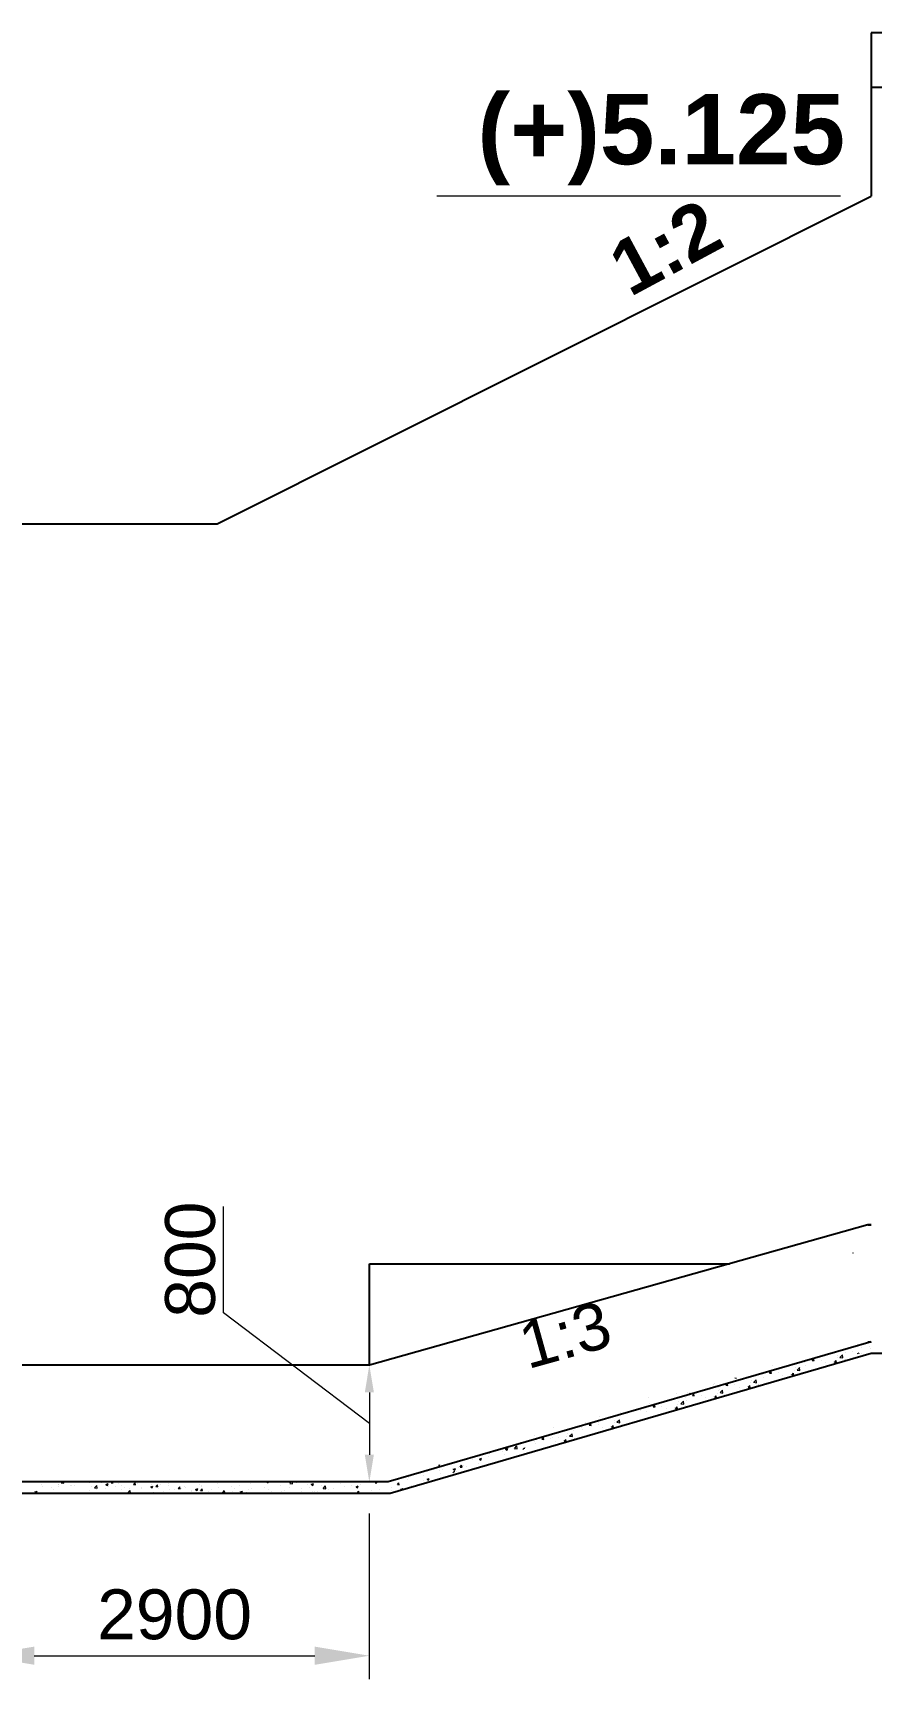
# Model space of a CAD drawing. Extents: x -426260 to 2055400, y -4304674 to -305611.
# Drawn here: x 168339 to 173718, y -1905278 to -1894713 of the extents above; entities that cross this region are included whole.
import ezdxf

# ---------------------------------------------------------------- set-up
doc = ezdxf.new("R2010")
doc.units = 0
doc.header["$LTSCALE"] = 300
doc.header["$MEASUREMENT"] = 0
doc.linetypes.add('DASHED', pattern=[0.75, 0.5, -0.25])
doc.linetypes.add('DASHED2', pattern=[9.525, 6.35, -3.175])
doc.layers.get('0').update_dxf_attribs({"linetype": 'CONTINUOUS'})
doc.layers.add('Dim', color=7, linetype='CONTINUOUS', lineweight=9)
doc.layers.add('line2', color=3, linetype='CONTINUOUS', lineweight=30)
doc.layers.add('LINE', color=7, linetype='CONTINUOUS')
doc.layers.add('TEXT', color=10, linetype='CONTINUOUS')
doc.styles.add('Arial', font='arial.ttf')
doc.styles.add('text', font='ARIALN.TTF', dxfattribs={"height": 1.6})

msp = doc.modelspace()

# ---------------------------------------------------------------- linework, layer by layer
at = {"color": 5, "elevation": 0}
msp.add_lwpolyline([(173698.5, -1903113), (173718.5, -1903113)], dxfattribs=at)
at = {"layer": 'Dim', "color": 8, "ltscale": 500}
msp.add_line((173521.3, -1895761.3, 0), (170931.8, -1895761.3, 0), dxfattribs=at)
at = {"layer": 'Dim', "color": 5, "ltscale": 500}
for p, q in [((169563.2, -1902926.6, 0), (169563.2, -1902246.2, 0)), ((170498.4, -1903638.2, 0), (169563.2, -1902926.6, 0)), ((170376.7, -1903263.2, 0), (170498.4, -1903263.2, 0)), ((170498.4, -1903438.2, 0), (170498.4, -1903838.2, 0)), ((170498.3, -1904216.3, 0), (170498.3, -1905278.2, 0)), ((168348.4, -1905128.2, 0), (170148.3, -1905128.2, 0))]:
    msp.add_line(p, q, dxfattribs=at)
at = {"layer": 'Dim', "color": 8}
for p, q in [((173530.6, -1903166.7, 0), (173530.6, -1903166.7, 0)), ((173551.6, -1903183.4, 0), (173551.6, -1903183.4, 0)), ((173600.9, -1903177.6, 0), (173600.9, -1903177.6, 0)), ((173630.6, -1903188, 0), (173642, -1903183.7, 0)), ((173634.3, -1903131.6, 0), (173634.3, -1903131.6, 0)), ((173640.5, -1903188, 0), (173642, -1903183.7, 0)), ((173656.9, -1903150.1, 0), (173656.9, -1903150.1, 0)), ((173707, -1903143.5, 0), (173707, -1903143.5, 0)), ((173717.5, -1903157.6, 0), (173717.5, -1903157.6, 0)), ((173084.7, -1903267, 0), (173084.7, -1903267, 0)), ((173231.3, -1903280.8, 0), (173231.3, -1903280.8, 0)), ((173244.6, -1903294.9, 0), (173260.2, -1903278.7, 0)), ((173262.3, -1903297.7, 0), (173260.1, -1903278.7, 0)), ((173293.4, -1903245.5, 0), (173293.4, -1903245.5, 0)), ((173300.6, -1903263.2, 0), (173300.6, -1903263.2, 0)), ((173340.8, -1903233.4, 0), (173347.1, -1903225.8, 0)), ((173340.8, -1903233.4, 0), (173352.7, -1903234.4, 0)), ((173352.7, -1903234.4, 0), (173350.9, -1903224.6, 0)), ((173397.3, -1903230.5, 0), (173397.3, -1903230.5, 0)), ((173426.9, -1903246.6, 0), (173426.9, -1903246.6, 0)), ((173477, -1903240, 0), (173477, -1903240, 0)), ((173484.2, -1903245.9, 0), (173493.9, -1903234.4, 0)), ((173484.2, -1903245.9, 0), (173496.2, -1903247, 0)), ((173496.2, -1903247, 0), (173493.9, -1903234.5, 0)), ((173500, -1903216.5, 0), (173500, -1903216.5, 0)), ((173505.5, -1903200, 0), (173505.5, -1903200, 0)), ((173518.8, -1903214.2, 0), (173536.6, -1903217, 0)), ((173518.9, -1903214.1, 0), (173534.4, -1903197.9, 0)), ((173536.6, -1903217, 0), (173534.4, -1903198, 0)), ((173547.7, -1903226.9, 0), (173547.7, -1903226.9, 0)), ((173552.7, -1903230, 0), (173552.7, -1903230, 0)), ((173658.3, -1903187.9, 0), (173658.3, -1903187.9, 0)), ((172706.7, -1903390.4, 0), (172706.7, -1903390.4, 0)), ((172715.7, -1903381.7, 0), (172715.7, -1903381.7, 0)), ((172786.9, -1903392.7, 0), (172793.2, -1903385.1, 0)), ((172786.9, -1903392.7, 0), (172798.8, -1903393.7, 0)), ((172798.8, -1903393.7, 0), (172797, -1903383.9, 0)), ((172843.4, -1903389.8, 0), (172843.4, -1903389.8, 0)), ((172844.2, -1903345.8, 0), (172854.5, -1903347.4, 0)), ((172930.3, -1903405.2, 0), (172940, -1903393.7, 0)), ((172942.3, -1903406.3, 0), (172940, -1903393.7, 0)), ((172946.1, -1903375.7, 0), (172946.1, -1903375.7, 0)), ((172951.6, -1903359.3, 0), (172951.6, -1903359.3, 0)), ((172964.9, -1903373.5, 0), (172982.7, -1903376.3, 0)), ((172965, -1903373.4, 0), (172980.6, -1903357.2, 0)), ((172982.7, -1903376.3, 0), (172980.5, -1903357.3, 0)), ((172993.8, -1903386.2, 0), (172993.8, -1903386.2, 0)), ((172998.8, -1903389.3, 0), (172998.8, -1903389.3, 0)), ((173019.2, -1903326.3, 0), (173019.2, -1903326.3, 0)), ((173026.4, -1903344, 0), (173026.4, -1903344, 0)), ((173066.5, -1903314.2, 0), (173072.9, -1903306.6, 0)), ((173066.5, -1903314.2, 0), (173078.5, -1903315.2, 0)), ((173078.5, -1903315.2, 0), (173076.7, -1903305.3, 0)), ((173084.7, -1903377.9, 0), (173084.7, -1903377.9, 0)), ((173123, -1903311.3, 0), (173123, -1903311.3, 0)), ((173152.7, -1903327.4, 0), (173152.7, -1903327.4, 0)), ((173202.7, -1903320.8, 0), (173202.7, -1903320.8, 0)), ((173210, -1903326.7, 0), (173219.6, -1903315.2, 0)), ((173210, -1903326.7, 0), (173221.9, -1903327.7, 0)), ((173221.9, -1903327.8, 0), (173219.6, -1903315.2, 0)), ((173225.7, -1903297.2, 0), (173225.7, -1903297.2, 0)), ((173244.6, -1903295, 0), (173262.3, -1903297.7, 0)), ((173273.4, -1903307.6, 0), (173273.4, -1903307.6, 0)), ((173278.5, -1903310.8, 0), (173278.5, -1903310.8, 0)), ((173358.9, -1903297.1, 0), (173358.9, -1903297.1, 0)), ((172291.1, -1903473.8, 0), (172291.1, -1903473.8, 0)), ((172396.7, -1903498.9, 0), (172396.7, -1903498.9, 0)), ((172472.1, -1903448.3, 0), (172472.1, -1903448.3, 0)), ((172484.7, -1903497, 0), (172484.7, -1903497, 0)), ((172498.1, -1903511.2, 0), (172513.7, -1903494.9, 0)), ((172515.8, -1903514, 0), (172513.6, -1903495, 0)), ((172524.4, -1903471.2, 0), (172524.4, -1903471.2, 0)), ((172531.6, -1903488.9, 0), (172531.6, -1903488.9, 0)), ((172543.2, -1903440.6, 0), (172543.2, -1903440.6, 0)), ((172553.4, -1903447.8, 0), (172557.9, -1903442.4, 0)), ((172558.5, -1903446.1, 0), (172557.9, -1903442.4, 0)), ((172571.7, -1903459.1, 0), (172578.1, -1903451.5, 0)), ((172571.7, -1903459.1, 0), (172583.7, -1903460.2, 0)), ((172583.7, -1903460.2, 0), (172581.9, -1903450.3, 0)), ((172593.3, -1903434, 0), (172593.3, -1903434, 0)), ((172628.2, -1903456.3, 0), (172628.2, -1903456.3, 0)), ((172657.9, -1903472.3, 0), (172657.9, -1903472.3, 0)), ((172707.9, -1903465.7, 0), (172707.9, -1903465.7, 0)), ((172715.2, -1903471.7, 0), (172724.8, -1903460.2, 0)), ((172715.2, -1903471.7, 0), (172727.1, -1903472.7, 0)), ((172727.1, -1903472.7, 0), (172724.8, -1903460.2, 0)), ((172730.9, -1903442.2, 0), (172730.9, -1903442.2, 0)), ((172736.5, -1903425.7, 0), (172736.5, -1903425.7, 0)), ((172739.5, -1903404.8, 0), (172739.5, -1903404.8, 0)), ((172746.7, -1903422.5, 0), (172746.7, -1903422.5, 0)), ((172749.8, -1903439.9, 0), (172765.4, -1903423.6, 0)), ((172749.8, -1903439.9, 0), (172767.5, -1903442.7, 0)), ((172767.5, -1903442.7, 0), (172765.3, -1903423.7, 0)), ((172778.6, -1903452.6, 0), (172778.6, -1903452.6, 0)), ((172783.7, -1903455.7, 0), (172783.7, -1903455.7, 0)), ((172805.1, -1903456.4, 0), (172805.1, -1903456.4, 0)), ((172873, -1903405.9, 0), (172873, -1903405.9, 0)), ((172923.1, -1903399.3, 0), (172923.1, -1903399.3, 0)), ((172930.3, -1903405.2, 0), (172942.3, -1903406.3, 0)), ((171975.6, -1903591.8, 0), (171975.6, -1903591.8, 0)), ((172112.1, -1903569.3, 0), (172112.1, -1903569.3, 0)), ((172145.6, -1903566.7, 0), (172157.6, -1903567.8, 0)), ((172155.1, -1903563.8, 0), (172155.1, -1903563.8, 0)), ((172208.9, -1903551.8, 0), (172208.9, -1903551.8, 0)), ((172219.7, -1903541.5, 0), (172219.7, -1903541.5, 0)), ((172238.5, -1903552.7, 0), (172238.5, -1903552.7, 0)), ((172272.6, -1903542.5, 0), (172272.6, -1903542.5, 0)), ((172279.8, -1903560.2, 0), (172279.8, -1903560.2, 0)), ((172295.7, -1903511.7, 0), (172295.7, -1903511.7, 0)), ((172320, -1903530.4, 0), (172326.4, -1903522.8, 0)), ((172320, -1903530.4, 0), (172332, -1903531.5, 0)), ((172332, -1903531.5, 0), (172330.1, -1903521.6, 0)), ((172338.2, -1903594.2, 0), (172338.2, -1903594.2, 0)), ((172376.5, -1903527.6, 0), (172376.5, -1903527.6, 0)), ((172406.1, -1903543.6, 0), (172406.1, -1903543.6, 0)), ((172456.2, -1903537, 0), (172456.2, -1903537, 0)), ((172463.5, -1903543, 0), (172473.1, -1903531.5, 0)), ((172463.5, -1903543, 0), (172475.4, -1903544, 0)), ((172475.4, -1903544, 0), (172473.1, -1903531.5, 0)), ((172479.2, -1903513.5, 0), (172479.2, -1903513.5, 0)), ((172498, -1903511.2, 0), (172515.8, -1903514, 0)), ((172526.9, -1903523.9, 0), (172526.9, -1903523.9, 0)), ((172532, -1903527.1, 0), (172532, -1903527.1, 0)), ((172589.9, -1903522.9, 0), (172589.9, -1903522.9, 0)), ((171555.3, -1903714.6, 0), (171555.3, -1903714.6, 0)), ((171678.1, -1903662, 0), (171678.1, -1903662, 0)), ((171681.6, -1903697.9, 0), (171681.6, -1903697.9, 0)), ((171731.7, -1903691.4, 0), (171731.7, -1903691.4, 0)), ((171770.7, -1903705.3, 0), (171770.7, -1903705.3, 0)), ((171784, -1903719.5, 0), (171799.6, -1903703.3, 0)), ((171801.7, -1903722.3, 0), (171799.5, -1903703.3, 0)), ((171807.4, -1903681.4, 0), (171807.4, -1903681.4, 0)), ((171862.1, -1903661.6, 0), (171862.1, -1903661.6, 0)), ((171869.3, -1903679.3, 0), (171869.3, -1903679.3, 0)), ((171883, -1903634.2, 0), (171883, -1903634.2, 0)), ((171909.5, -1903649.4, 0), (171915.8, -1903641.9, 0)), ((171909.5, -1903649.4, 0), (171921.4, -1903650.5, 0)), ((171921.4, -1903650.5, 0), (171919.6, -1903640.6, 0)), ((171927.7, -1903713.2, 0), (171927.7, -1903713.2, 0)), ((171966, -1903646.6, 0), (171966, -1903646.6, 0)), ((171966.4, -1903634.1, 0), (171966.4, -1903634.1, 0)), ((171985.7, -1903620.1, 0), (171985.7, -1903620.1, 0)), ((171995.6, -1903662.6, 0), (171995.6, -1903662.6, 0)), ((172045.7, -1903656, 0), (172045.7, -1903656, 0)), ((172052.9, -1903662, 0), (172062.6, -1903650.5, 0)), ((172052.9, -1903662, 0), (172064.9, -1903663, 0)), ((172064.9, -1903663, 0), (172062.6, -1903650.5, 0)), ((172068.7, -1903632.5, 0), (172068.7, -1903632.5, 0)), ((172074.2, -1903616, 0), (172074.2, -1903616, 0)), ((172087.5, -1903630.2, 0), (172105.3, -1903633, 0)), ((172087.6, -1903630.2, 0), (172103.2, -1903613.9, 0)), ((172105.3, -1903633, 0), (172103.1, -1903614, 0)), ((172116.4, -1903642.9, 0), (172116.4, -1903642.9, 0)), ((172121.4, -1903646.1, 0), (172121.4, -1903646.1, 0)), ((171353.8, -1903815.4, 0), (171353.8, -1903815.4, 0)), ((171372.7, -1903802.1, 0), (171386.7, -1903796.7, 0)), ((171372.7, -1903802.1, 0), (171382.6, -1903808.8, 0)), ((171376.9, -1903810, 0), (171376.9, -1903810, 0)), ((171382.6, -1903808.8, 0), (171386.7, -1903796.7, 0)), ((171384.2, -1903811.3, 0), (171384.2, -1903811.3, 0)), ((171426.9, -1903803.4, 0), (171426.9, -1903803.4, 0)), ((171429.6, -1903797.8, 0), (171447.4, -1903800.6, 0)), ((171429.7, -1903797.8, 0), (171445.2, -1903781.5, 0)), ((171447.4, -1903800.6, 0), (171445.2, -1903781.6, 0)), ((171469.1, -1903757.7, 0), (171469.1, -1903757.7, 0)), ((171484.4, -1903804.2, 0), (171493.5, -1903793.3, 0)), ((171494.9, -1903800.7, 0), (171493.5, -1903793.3, 0)), ((171500.8, -1903791.2, 0), (171500.8, -1903791.2, 0)), ((171502.7, -1903793.5, 0), (171502.7, -1903793.5, 0)), ((171558.6, -1903750.9, 0), (171558.6, -1903750.9, 0)), ((171565.8, -1903768.6, 0), (171565.8, -1903768.6, 0)), ((171573, -1903742.7, 0), (171573, -1903742.7, 0)), ((171605.9, -1903738.7, 0), (171612.3, -1903731.2, 0)), ((171605.9, -1903738.7, 0), (171617.9, -1903739.8, 0)), ((171607.1, -1903722.8, 0), (171607.1, -1903722.8, 0)), ((171617.9, -1903739.8, 0), (171616.1, -1903729.9, 0)), ((171624.1, -1903802.5, 0), (171624.1, -1903802.5, 0)), ((171662.4, -1903735.9, 0), (171662.4, -1903735.9, 0)), ((171675.6, -1903728.6, 0), (171675.6, -1903728.6, 0)), ((171692.1, -1903751.9, 0), (171692.1, -1903751.9, 0)), ((171713.9, -1903727.3, 0), (171713.9, -1903727.3, 0)), ((171742.1, -1903745.4, 0), (171742.1, -1903745.4, 0)), ((171749.4, -1903751.3, 0), (171759, -1903739.8, 0)), ((171749.4, -1903751.3, 0), (171761.3, -1903752.3, 0)), ((171761.3, -1903752.3, 0), (171759, -1903739.8, 0)), ((171765.1, -1903721.8, 0), (171765.1, -1903721.8, 0)), ((171784, -1903719.6, 0), (171801.7, -1903722.3, 0)), ((171812.8, -1903732.2, 0), (171812.8, -1903732.2, 0)), ((171817.9, -1903735.4, 0), (171817.9, -1903735.4, 0)), ((170930, -1903926.4, 0), (170930, -1903926.4, 0)), ((170943.1, -1903905.5, 0), (170949.8, -1903906.1, 0)), ((170949.8, -1903906.1, 0), (170949.3, -1903903.5, 0)), ((170994.6, -1903904.1, 0), (170994.6, -1903904.1, 0)), ((171036.6, -1903931.1, 0), (171050.6, -1903925.7, 0)), ((171046.5, -1903937.8, 0), (171050.6, -1903925.7, 0)), ((171058, -1903878.9, 0), (171058, -1903878.9, 0)), ((171072.1, -1903922.1, 0), (171072.1, -1903922.1, 0)), ((171081.3, -1903917.6, 0), (171090.9, -1903906.1, 0)), ((171081.3, -1903917.6, 0), (171093.2, -1903918.7, 0)), ((171082.2, -1903915.2, 0), (171082.2, -1903915.2, 0)), ((171093.2, -1903918.7, 0), (171090.9, -1903906.1, 0)), ((171101.3, -1903908.6, 0), (171101.3, -1903908.6, 0)), ((171122.2, -1903915.5, 0), (171122.2, -1903915.5, 0)), ((171150.9, -1903851.3, 0), (171150.9, -1903851.3, 0)), ((171159.1, -1903866.1, 0), (171159.1, -1903866.1, 0)), ((171198.9, -1903895.2, 0), (171198.9, -1903895.2, 0)), ((171204.6, -1903866.6, 0), (171218.6, -1903861.2, 0)), ((171204.6, -1903866.6, 0), (171214.6, -1903873.3, 0)), ((171214.6, -1903873.3, 0), (171218.6, -1903861.2, 0)), ((171250.5, -1903826.6, 0), (171250.5, -1903826.6, 0)), ((171262.9, -1903851.1, 0), (171262.9, -1903851.1, 0)), ((171267.6, -1903831.3, 0), (171267.6, -1903831.3, 0)), ((171365.6, -1903837.1, 0), (171365.6, -1903837.1, 0)), ((168395.6, -1904026.6, 0), (168395.6, -1904026.6, 0)), ((168502, -1904028.3, 0), (168502, -1904028.3, 0)), ((168502.4, -1904031.1, 0), (168502.4, -1904031.1, 0)), ((168520.9, -1904018.1, 0), (168525.6, -1904013.2, 0)), ((168520.9, -1904018.2, 0), (168538.6, -1904020.9, 0)), ((168521.5, -1904013.2, 0), (168530.4, -1904019.2, 0)), ((168530.4, -1904019.2, 0), (168532.4, -1904013.2, 0)), ((168538.6, -1904020.9, 0), (168537.7, -1904013.2, 0)), ((168604.6, -1904014.3, 0), (168604.6, -1904014.3, 0)), ((168673.8, -1904013.2, 0), (168673.8, -1904013.2, 0)), ((168702.1, -1904018.5, 0), (168702.1, -1904018.5, 0)), ((168708.7, -1904017.4, 0), (168708.7, -1904017.4, 0)), ((168780.5, -1904017.7, 0), (168780.5, -1904017.7, 0)), ((168807.9, -1904028.5, 0), (168821.9, -1904023.1, 0)), ((168807.9, -1904028.5, 0), (168817.8, -1904035.2, 0)), ((168817.8, -1904035.2, 0), (168821.9, -1904023.1, 0)), ((168841.5, -1904017.7, 0), (168845.3, -1904013.2, 0)), ((168841.5, -1904017.7, 0), (168853.5, -1904018.7, 0)), ((168853.5, -1904018.7, 0), (168852.5, -1904013.2, 0)), ((168887.3, -1904022.2, 0), (168887.3, -1904022.2, 0)), ((168983.3, -1904022.4, 0), (168983.3, -1904022.4, 0)), ((168985, -1904030.2, 0), (168994.6, -1904018.7, 0)), ((168985, -1904030.2, 0), (168996.9, -1904031.3, 0)), ((168994.1, -1904026.8, 0), (168994.1, -1904026.8, 0)), ((168996.9, -1904031.3, 0), (168994.6, -1904018.8, 0)), ((169010.8, -1904026.2, 0), (169010.8, -1904026.2, 0)), ((169100.8, -1904031.3, 0), (169100.8, -1904031.3, 0)), ((169128.4, -1904042.8, 0), (169138.1, -1904031.3, 0)), ((169140.4, -1904043.8, 0), (169138.1, -1904031.3, 0)), ((169160.3, -1904029.9, 0), (169160.3, -1904029.9, 0)), ((169210.4, -1904023.3, 0), (169210.4, -1904023.3, 0)), ((169286.2, -1904013.3, 0), (169286.2, -1904013.3, 0)), ((169409.6, -1904032.3, 0), (169409.6, -1904032.3, 0)), ((169522.5, -1904021.8, 0), (169522.5, -1904021.8, 0)), ((169737.8, -1904025.8, 0), (169737.8, -1904025.8, 0)), ((169839.9, -1904013.2, 0), (169848.2, -1904018.8, 0)), ((169848.2, -1904018.8, 0), (169850, -1904013.2, 0)), ((169988.5, -1904021.9, 0), (169996.9, -1904013.2, 0)), ((169988.5, -1904022, 0), (170006.3, -1904024.7, 0)), ((170006.3, -1904024.7, 0), (170004.9, -1904013.2, 0)), ((170032.6, -1904018.7, 0), (170032.6, -1904018.7, 0)), ((170101.2, -1904031.5, 0), (170101.2, -1904031.5, 0)), ((170125.6, -1904028.1, 0), (170139.6, -1904022.7, 0)), ((170125.6, -1904028.1, 0), (170135.6, -1904034.8, 0)), ((170135.6, -1904034.8, 0), (170139.6, -1904022.7, 0)), ((170315.7, -1904021.7, 0), (170315.7, -1904021.7, 0)), ((170365.8, -1904015.1, 0), (170365.8, -1904015.1, 0)), ((170440.4, -1904029.3, 0), (170440.4, -1904029.3, 0)), ((170499, -1904015.3, 0), (170499, -1904015.3, 0)), ((170535.2, -1904017.9, 0), (170539.1, -1904013.2, 0)), ((170535.2, -1904017.9, 0), (170547.2, -1904018.9, 0)), ((170541.5, -1904016.5, 0), (170541.5, -1904016.5, 0)), ((170547.2, -1904018.9, 0), (170546.1, -1904013.2, 0)), ((170678.7, -1904030.4, 0), (170688.3, -1904018.9, 0)), ((170678.7, -1904030.4, 0), (170690.6, -1904031.4, 0)), ((170690.6, -1904031.5, 0), (170688.3, -1904018.9, 0)), ((170741.2, -1903996.7, 0), (170741.2, -1903996.7, 0)), ((170748, -1903987.4, 0), (170748, -1903987.4, 0)), ((170820, -1903955.3, 0), (170820, -1903955.3, 0)), ((170848, -1904001.2, 0), (170848, -1904001.2, 0)), ((170848.9, -1903955.3, 0), (170848.9, -1903955.3, 0)), ((170849, -1903974.6, 0), (170849, -1903974.6, 0)), ((170868.5, -1903995.6, 0), (170882.5, -1903990.2, 0)), ((170868.5, -1903995.6, 0), (170878.5, -1904002.3, 0)), ((170870.1, -1903948.7, 0), (170870.1, -1903948.7, 0)), ((170878.5, -1904002.3, 0), (170882.5, -1903990.2, 0)), ((170945.8, -1903938.7, 0), (170945.8, -1903938.7, 0)), ((170952.9, -1903959.6, 0), (170952.9, -1903959.6, 0)), ((170965.6, -1903935.3, 0), (170965.6, -1903935.3, 0)), ((171034.4, -1903954.2, 0), (171044.8, -1903943.3, 0)), ((171036.6, -1903931.1, 0), (171046.5, -1903937.8, 0)), ((171036.7, -1903931, 0), (171036.7, -1903931, 0)), ((171045.6, -1903950.4, 0), (171044.8, -1903943.3, 0)), ((171055.6, -1903945.5, 0), (171055.6, -1903945.5, 0)), ((168352.2, -1904078.6, 0), (168352.2, -1904078.6, 0)), ((168352.4, -1904077, 0), (168366.4, -1904071.6, 0)), ((168352.4, -1904077, 0), (168362.4, -1904083.7, 0)), ((168362.4, -1904083.7, 0), (168366.4, -1904071.6, 0)), ((168398.1, -1904043.3, 0), (168398.1, -1904043.3, 0)), ((168456.6, -1904050.6, 0), (168456.6, -1904050.6, 0)), ((168468.9, -1904058.5, 0), (168468.9, -1904058.5, 0)), ((168506.7, -1904044, 0), (168506.7, -1904044, 0)), ((168582.4, -1904034, 0), (168582.4, -1904034, 0)), ((168585.5, -1904038.5, 0), (168585.5, -1904038.5, 0)), ((168602.2, -1904080.8, 0), (168602.2, -1904080.8, 0)), ((168609.2, -1904035.6, 0), (168609.2, -1904035.6, 0)), ((168633.4, -1904082.4, 0), (168633.4, -1904082.4, 0)), ((168652.4, -1904088.2, 0), (168653.8, -1904087.6, 0)), ((168653.7, -1904088.2, 0), (168653.8, -1904087.6, 0)), ((168703.2, -1904068, 0), (168703.2, -1904068, 0)), ((168715.9, -1904040.1, 0), (168715.9, -1904040.1, 0)), ((168734.3, -1904051.3, 0), (168752.1, -1904054, 0)), ((168734.4, -1904051.2, 0), (168750, -1904035, 0)), ((168752.1, -1904054, 0), (168749.9, -1904035, 0)), ((168750.1, -1904062.4, 0), (168750.1, -1904062.4, 0)), ((168781.9, -1904079.7, 0), (168781.9, -1904079.7, 0)), ((168807.1, -1904053, 0), (168807.1, -1904053, 0)), ((168822.7, -1904044.6, 0), (168822.7, -1904044.6, 0)), ((168866.7, -1904042.4, 0), (168866.7, -1904042.4, 0)), ((168908.2, -1904063.1, 0), (168908.2, -1904063.1, 0)), ((168909.8, -1904039, 0), (168909.8, -1904039, 0)), ((168929.5, -1904049.1, 0), (168929.5, -1904049.1, 0)), ((168947.8, -1904084.3, 0), (168963.4, -1904068.1, 0)), ((168947.8, -1904084.4, 0), (168965.5, -1904087.1, 0)), ((168958.3, -1904056.5, 0), (168958.3, -1904056.5, 0)), ((168965.5, -1904087.1, 0), (168963.3, -1904068.1, 0)), ((169034, -1904046.5, 0), (169034, -1904046.5, 0)), ((169036.2, -1904053.6, 0), (169036.2, -1904053.6, 0)), ((169095.3, -1904044.5, 0), (169109.3, -1904039.1, 0)), ((169095.3, -1904044.5, 0), (169105.3, -1904051.2, 0)), ((169105.3, -1904051.2, 0), (169109.3, -1904039.1, 0)), ((169112.3, -1904077.7, 0), (169112.3, -1904077.7, 0)), ((169128.4, -1904042.8, 0), (169140.4, -1904043.8, 0)), ((169143, -1904058.1, 0), (169143, -1904058.1, 0)), ((169176.4, -1904072.3, 0), (169176.4, -1904072.3, 0)), ((169207.6, -1904035.8, 0), (169207.6, -1904035.8, 0)), ((169215, -1904063.7, 0), (169215, -1904063.7, 0)), ((169249.8, -1904062.6, 0), (169249.8, -1904062.6, 0)), ((169271.9, -1904055.3, 0), (169281.5, -1904043.8, 0)), ((169271.9, -1904055.3, 0), (169283.8, -1904056.4, 0)), ((169283.8, -1904056.4, 0), (169281.5, -1904043.9, 0)), ((169293, -1904052.3, 0), (169293, -1904052.3, 0)), ((169314.3, -1904040.3, 0), (169314.3, -1904040.3, 0)), ((169316, -1904050.8, 0), (169316, -1904050.8, 0)), ((169356.5, -1904067.2, 0), (169356.5, -1904067.2, 0)), ((169359.9, -1904075.6, 0), (169359.9, -1904075.6, 0)), ((169382.7, -1904060.5, 0), (169396.7, -1904055.2, 0)), ((169382.7, -1904060.5, 0), (169392.7, -1904067.2, 0)), ((169392.7, -1904067.2, 0), (169396.7, -1904055.2, 0)), ((169409.9, -1904069, 0), (169409.9, -1904069, 0)), ((169415.3, -1904067.9, 0), (169425, -1904056.4, 0)), ((169415.3, -1904067.9, 0), (169427.3, -1904068.9, 0)), ((169419.9, -1904035.9, 0), (169419.9, -1904035.9, 0)), ((169421.1, -1904044.8, 0), (169421.1, -1904044.8, 0)), ((169427.3, -1904068.9, 0), (169425, -1904056.4, 0)), ((169463.3, -1904071.7, 0), (169463.3, -1904071.7, 0)), ((169485.7, -1904059, 0), (169485.7, -1904059, 0)), ((169527.9, -1904049.3, 0), (169527.9, -1904049.3, 0)), ((169558.8, -1904080.4, 0), (169568.4, -1904068.9, 0)), ((169558.8, -1904080.4, 0), (169570.7, -1904081.5, 0)), ((169570.7, -1904081.5, 0), (169568.4, -1904069, 0)), ((169570, -1904076.2, 0), (169570, -1904076.2, 0)), ((169612, -1904042.4, 0), (169612, -1904042.4, 0)), ((169621.1, -1904075.5, 0), (169621.1, -1904075.5, 0)), ((169634.6, -1904053.8, 0), (169634.6, -1904053.8, 0)), ((169662, -1904035.8, 0), (169662, -1904035.8, 0)), ((169670.2, -1904076.6, 0), (169684.2, -1904071.2, 0)), ((169670.2, -1904076.6, 0), (169680.1, -1904083.3, 0)), ((169676.8, -1904080.7, 0), (169676.8, -1904080.7, 0)), ((169680.1, -1904083.3, 0), (169684.2, -1904071.2, 0)), ((169706.3, -1904088.2, 0), (169711.9, -1904081.5, 0)), ((169713.1, -1904088.2, 0), (169711.9, -1904081.5, 0)), ((169725, -1904060.6, 0), (169725, -1904060.6, 0)), ((169741.4, -1904058.3, 0), (169741.4, -1904058.3, 0)), ((169783.6, -1904085.2, 0), (169783.6, -1904085.2, 0)), ((169811.5, -1904088.1, 0), (169811.5, -1904088.1, 0)), ((169827.7, -1904046.5, 0), (169827.7, -1904046.5, 0)), ((169848.2, -1904062.8, 0), (169848.2, -1904062.8, 0)), ((169861.6, -1904081.5, 0), (169861.6, -1904081.5, 0)), ((169867.9, -1904071.5, 0), (169867.9, -1904071.5, 0)), ((169928.7, -1904033.7, 0), (169928.7, -1904033.7, 0)), ((169937.3, -1904071.5, 0), (169937.3, -1904071.5, 0)), ((169954.9, -1904067.4, 0), (169954.9, -1904067.4, 0)), ((169969.1, -1904088.2, 0), (169971.6, -1904087.2, 0)), ((169971.3, -1904088.2, 0), (169971.6, -1904087.2, 0)), ((169984.6, -1904051.5, 0), (169984.6, -1904051.5, 0)), ((170030.2, -1904085.2, 0), (170030.2, -1904085.2, 0)), ((170061.7, -1904071.9, 0), (170061.7, -1904071.9, 0)), ((170063.6, -1904054.9, 0), (170063.6, -1904054.9, 0)), ((170113.7, -1904048.3, 0), (170113.7, -1904048.3, 0)), ((170132.9, -1904071.2, 0), (170132.9, -1904071.2, 0)), ((170149.1, -1904075.4, 0), (170149.1, -1904075.4, 0)), ((170168.5, -1904076.4, 0), (170168.5, -1904076.4, 0)), ((170189.4, -1904038.3, 0), (170189.4, -1904038.3, 0)), ((170201.9, -1904055.1, 0), (170219.7, -1904057.8, 0)), ((170202, -1904055, 0), (170217.6, -1904038.8, 0)), ((170219.7, -1904057.8, 0), (170217.5, -1904038.8, 0)), ((170233.9, -1904058.4, 0), (170233.9, -1904058.4, 0)), ((170265.8, -1904055.4, 0), (170265.8, -1904055.4, 0)), ((170275.2, -1904080.9, 0), (170275.2, -1904080.9, 0)), ((170337.7, -1904043.4, 0), (170337.7, -1904043.4, 0)), ((170382, -1904085.4, 0), (170382, -1904085.4, 0)), ((170382.4, -1904035.4, 0), (170382.4, -1904035.4, 0)), ((170388.9, -1904084, 0), (170388.9, -1904084, 0)), ((170413.1, -1904044.1, 0), (170427.1, -1904038.7, 0)), ((170413.1, -1904044.1, 0), (170423, -1904050.8, 0)), ((170415.4, -1904088.1, 0), (170431, -1904071.9, 0)), ((170415.4, -1904088.2, 0), (170415.4, -1904088.2, 0)), ((170423, -1904050.8, 0), (170427.1, -1904038.7, 0)), ((170432.8, -1904088.2, 0), (170431, -1904071.9, 0)), ((170515.3, -1904067.4, 0), (170515.3, -1904067.4, 0)), ((170539, -1904083.1, 0), (170539, -1904083.1, 0)), ((170565.3, -1904060.8, 0), (170565.3, -1904060.8, 0)), ((170575.4, -1904085.3, 0), (170575.4, -1904085.3, 0)), ((170641.1, -1904050.8, 0), (170641.1, -1904050.8, 0)), ((170642.9, -1904068.1, 0), (170642.9, -1904068.1, 0)), ((170692, -1904065.3, 0), (170692, -1904065.3, 0)), ((170700.5, -1904060.1, 0), (170714.5, -1904054.7, 0)), ((170700.5, -1904060.1, 0), (170705.8, -1904063.7, 0)), ((170712.2, -1904061.5, 0), (170714.5, -1904054.7, 0)), ((170767.4, -1904034.2, 0), (170767.4, -1904034.2, 0))]:
    msp.add_line(p, q, dxfattribs=at)
at = {"layer": 'Dim', "color": 5, "ltscale": 500}
for points in [[(170469.3, -1903438.2, 0), (170527.6, -1903438.2, 0), (170498.4, -1903263.2, 0)], [(170469.3, -1903838.2, 0), (170527.6, -1903838.2, 0), (170498.4, -1904013.2, 0)], [(168348.4, -1905069.9, 0), (168348.4, -1905186.6, 0), (167998.4, -1905128.2, 0)], [(170148.3, -1905069.9, 0), (170148.3, -1905186.6, 0), (170498.3, -1905128.2, 0)]]:
    msp.add_solid(points, dxfattribs=at)
at = {"layer": 'LINE', "ltscale": 500}
for p, q in [((175318.5, -1894713.2, 0), (173718.5, -1894713.2, 0)), ((174043.5, -1895063.2, 0), (173718.5, -1895063.2, 0)), ((169521.3, -1897863.2, 0), (173718.5, -1895761.3, 0)), ((170498.4, -1903263.2, 0), (170498.4, -1902613.2, 0)), ((170498.4, -1902613.2, 0), (172809.6, -1902613.2, 0)), ((173718.5, -1903113, 0), (170620.1, -1904013.2, 0)), ((170620.1, -1904013.2, 0), (161398.8, -1904013.2, 0))]:
    msp.add_line(p, q, dxfattribs=at)
at = {"layer": 'LINE', "ltscale": 500, "elevation": 0}
for points in [[(173718.5, -1894713.2), (173718.5, -1895761.3)], [(160882.8, -1903263.2), (160998.9, -1897863.2), (169521.3, -1897863.2)], [(170498.4, -1903263.2), (159898.7, -1903263.2)], [(198633.8, -1904388.6), (198122.5, -1904388.5), (197762.3, -1904088.4), (192993.2, -1904088.2), (186254.5, -1904088.2), (185907.6, -1903972.5), (183626.4, -1903338.2), (183168.5, -1903338.2), (182137.3, -1903338.2), (181987.3, -1903188.2), (175818.5, -1903188.2), (174168.5, -1903188), (173718.5, -1903188), (170632.3, -1904088.2), (161427.6, -1904088.2), (161027.6, -1904448.9), (160508.8, -1904448.9)], [(170431.4, -1904076.1), (170424.9, -1904078.2)]]:
    msp.add_lwpolyline(points, dxfattribs=at)
at = {"layer": 'LINE', "color": 5, "linetype": 'DASHED', "ltscale": 800000, "elevation": 0}
msp.add_lwpolyline([(173698.5, -1902363.2), (170498.4, -1903263.2)], dxfattribs=at)
at = {"layer": 'LINE', "color": 5, "linetype": 'DASHED2', "ltscale": 2000000.0, "elevation": 0}
msp.add_lwpolyline([(173604.4, -1902545), (173604.4, -1902541.8)], dxfattribs=at)
at = {"layer": 'line2', "color": 1, "elevation": 0}
msp.add_lwpolyline([(173698.5, -1902363.2), (173718.5, -1902363.2)], dxfattribs=at)

# ---------------------------------------------------------------- texts
at = {"layer": 'Dim', "color": 7, "ltscale": 500, "insert": (169349.8, -1902586.4, 0), "char_height": 320, "attachment_point": 5, "rotation": 90, "style": 'Arial'}
msp.add_mtext('\\A1;800', dxfattribs=at)
at = {"layer": 'Dim', "color": 7, "ltscale": 500, "insert": (169248.4, -1904864.8, 0), "char_height": 320, "attachment_point": 5, "style": 'Arial'}
msp.add_mtext('\\A1;2900', dxfattribs=at)
at = {"layer": 'TEXT', "ltscale": 500, "style": 'Arial'}
msp.add_text('1:3', height=300, rotation=15.54193, dxfattribs=at).set_placement((171513.8, -1903290.4, 0))
at = {"layer": 'TEXT', "color": 2, "insert": (171192.6, -1895106.2, 0), "char_height": 450, "width": 3059.381, "attachment_point": 1, "style": 'text'}
msp.add_mtext('{\\fArial|b1|i0|c0|p34;\\C6;(+)5.125}', dxfattribs=at)
at = {"layer": 'TEXT', "insert": (172004.8, -1896102.7, 0), "char_height": 350, "width": 765.076, "attachment_point": 1, "rotation": 28.3021, "style": 'Arial'}
msp.add_mtext('{\\fArial|b1|i0|c0|p34;1:2}', dxfattribs=at)

doc.saveas('drawing.dxf')
